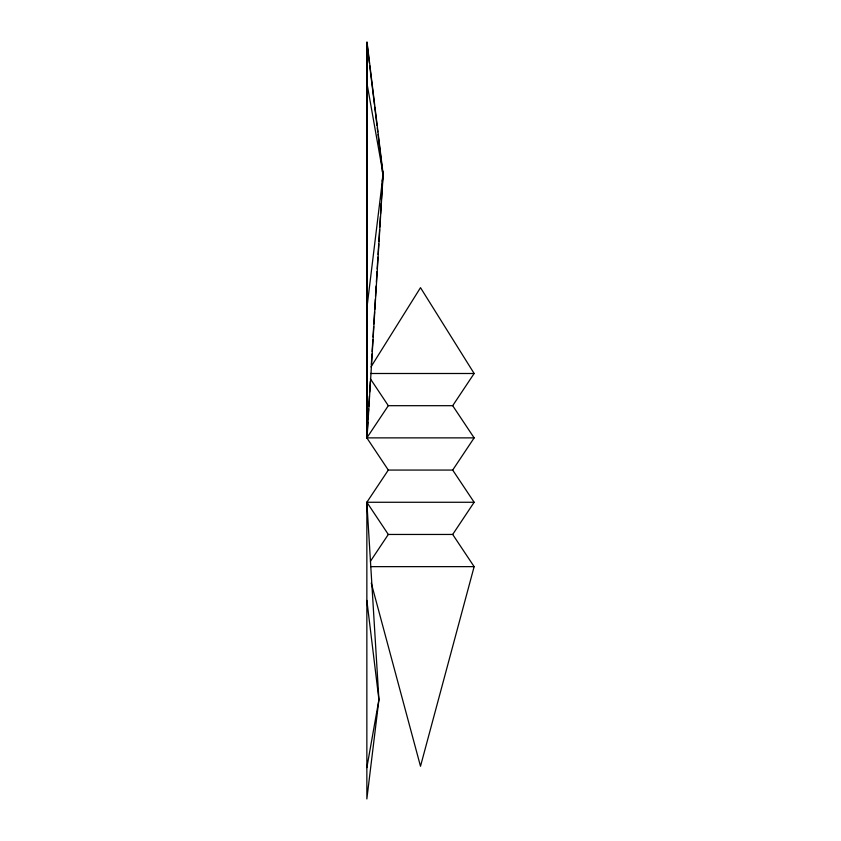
<?xml version="1.0" encoding="UTF-8"?>
<svg xmlns="http://www.w3.org/2000/svg" width="841" height="841" viewBox="0 0 841 841"><rect width="100%" height="100%" fill="white"/><g stroke="black" fill="none" stroke-linecap="round" stroke-linejoin="round"><path stroke-width="1.26" d="M474.145 437.877L366.855 437.877L388.311 405.688L452.689 405.688L474.145 437.877L452.689 470.066L388.311 470.066L366.855 437.877L367.811 422.161M367.969 419.543L368.61 409.073M368.768 406.445L369.409 395.974M369.651 392.043L370.292 381.562M371.333 364.542L371.974 354.061M372.132 351.443L372.857 339.659M373.015 337.041L373.656 326.56M373.814 323.943L374.539 312.158M374.697 309.541L375.338 299.06M375.496 296.442L376.137 285.961M376.379 282.029L377.02 271.559M377.178 268.941L377.903 257.146M378.061 254.529L378.702 244.058M378.86 241.43L379.585 229.646M379.743 227.028L380.384 216.547M380.542 213.929L381.183 203.459M381.425 199.527L382.066 189.046M382.224 186.429L382.865 175.948M366.855 306.986L367.17 304.389M382.161 181.13L382.792 175.937M367.054 306.744L383.149 174.392L367.054 42.05L367.054 437.635L383.149 174.392L367.054 83.816M366.855 767.623L378.923 699.691L366.855 502.266L388.311 470.066M452.689 534.456L474.145 502.266L366.855 502.266L388.311 534.456L452.689 534.456L474.145 566.645L420.5 766.267L371.259 583.065M370.976 366.897L420.5 287.664L474.145 373.499L452.689 405.688M370.429 561.273L388.311 534.456M370.776 373.499L474.145 373.499M370.776 566.645L474.145 566.645M452.689 470.066L474.145 502.266M370.429 378.87L388.311 405.688M382.266 170.818L382.949 174.644L378.051 134.423M369.378 63.054L366.855 42.292L366.855 437.877M369.693 65.651L374.424 104.578M374.739 107.175L376.947 125.341M377.262 127.937L377.735 131.827M366.855 600.432L378.923 699.691L366.855 798.95L366.855 502.266"/></g></svg>
